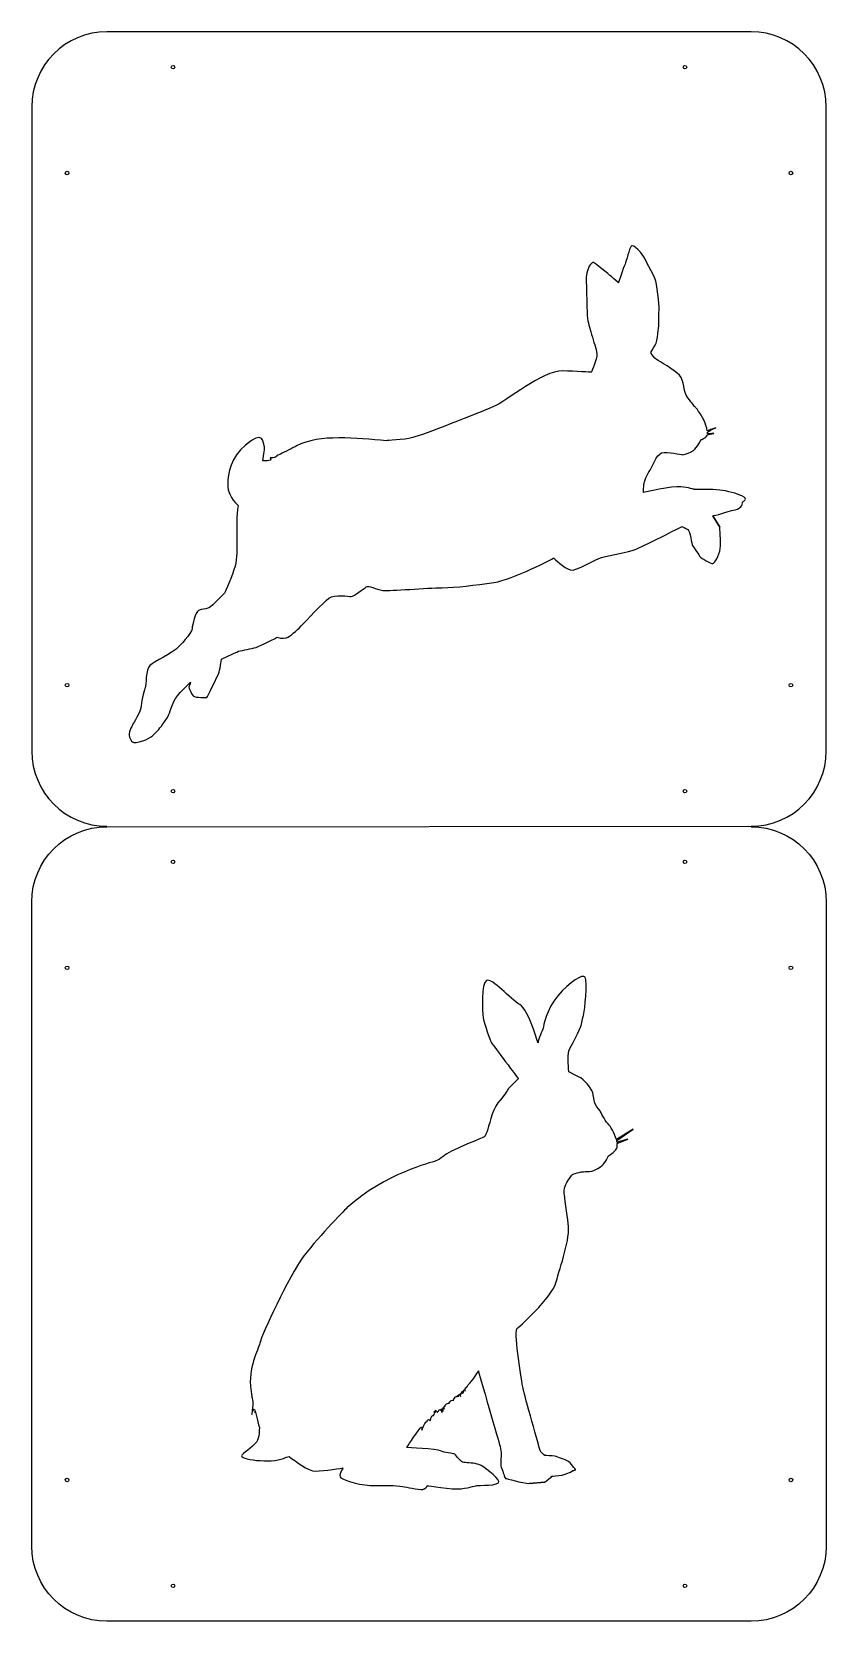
# Model space of a CAD drawing. Extents: x 0 to 127, y 0 to 254.
import ezdxf

# ---------------------------------------------------------------- set-up
doc = ezdxf.new("R2010")
doc.units = 0
doc.layers.get('0').update_dxf_attribs({"linetype": 'CONTINUOUS'})

msp = doc.modelspace()

# ---------------------------------------------------------------- linework, layer by layer
at = {"color": 7}
for points in [[(114.976281, 254.000006), (12.023712, 254.000006)], [(0, 241.98089), (0, 139.067659)], [(127, 139.067659), (127, 241.98089)], [(12.023712, 126.953922), (114.976281, 127.048545)], [(0, 12.01915), (0, 114.932325)], [(127, 114.932325), (127, 12.01915)], [(114.976281, 0.000006), (12.023712, 0.000006)]]:
    msp.add_lwpolyline(points, dxfattribs=at)
for points in [[(22.86, 248.355561), (22.86, 248.355561)], [(104.704444, 248.355561), (104.704444, 248.355561)], [(5.926667, 231.422228), (5.926667, 231.422228)], [(121.637778, 231.422228), (121.637778, 231.422228)], [(95.996196, 219.805039), (95.996196, 219.805039)], [(109.980695, 174.837957), (108.894648, 176.662937)], [(5.926667, 149.577781), (5.926667, 149.577781)], [(121.637778, 149.577781), (121.637778, 149.577781)], [(22.86, 132.64445), (22.86, 132.64445)], [(104.704444, 132.64445), (104.704444, 132.64445)], [(22.86, 121.355561), (22.86, 121.355561)], [(104.704444, 121.355561), (104.704444, 121.355561)], [(5.926667, 104.422228), (5.926667, 104.422228)], [(121.637778, 104.422228), (121.637778, 104.422228)], [(93.501369, 76.825634), (96.130077, 78.63715), (93.45635, 76.989935)], [(93.588043, 76.3625), (95.28459, 77.022227), (93.563219, 76.538055), (93.563219, 76.538055)], [(86.102786, 23.838214), (86.517114, 24.074988), (86.931442, 24.193322)], [(5.926667, 22.577782), (5.926667, 22.577782)], [(79.5621, 22.032799), (81.959398, 22.195627)], [(121.637778, 22.577781), (121.637778, 22.577781)], [(22.86, 5.64445), (22.86, 5.64445)], [(104.704444, 5.64445), (104.704444, 5.64445)]]:
    msp.add_lwpolyline(points, close=True, dxfattribs=at)
for points in [[(12.023712, 254.000006), (5.361991, 254.000006), (0, 248.640087), (0, 241.98089)], [(127, 241.98089), (127, 248.640087), (121.638006, 254.000006), (114.976281, 254.000006)], [(22.295556, 248.355561), (22.295556, 248.51143), (22.421912, 248.637786), (22.577778, 248.637786)], [(22.577778, 248.073333), (22.421912, 248.073333), (22.295556, 248.19969), (22.295556, 248.355561)], [(22.577778, 248.637786), (22.733643, 248.637786), (22.86, 248.51143), (22.86, 248.355561)], [(22.86, 248.355561), (22.86, 248.19969), (22.733643, 248.073333), (22.577778, 248.073333)], [(104.14, 248.355561), (104.14, 248.51143), (104.266357, 248.637786), (104.422222, 248.637786)], [(104.422222, 248.073333), (104.266357, 248.073333), (104.14, 248.19969), (104.14, 248.355561)], [(104.422222, 248.637786), (104.578088, 248.637786), (104.704444, 248.51143), (104.704444, 248.355561)], [(104.704444, 248.355561), (104.704444, 248.19969), (104.578088, 248.073333), (104.422222, 248.073333)], [(5.362222, 231.422228), (5.362222, 231.578096), (5.488577, 231.704453), (5.644444, 231.704453)], [(5.644444, 231.14), (5.488577, 231.14), (5.362222, 231.266357), (5.362222, 231.422228)], [(5.644444, 231.704453), (5.800311, 231.704453), (5.926667, 231.578096), (5.926667, 231.422228)], [(5.926667, 231.422228), (5.926667, 231.266357), (5.800311, 231.14), (5.644444, 231.14)], [(121.073333, 231.422228), (121.073333, 231.578096), (121.19969, 231.704453), (121.355556, 231.704453)], [(121.355556, 231.14), (121.19969, 231.14), (121.073333, 231.266357), (121.073333, 231.422228)], [(121.355556, 231.704453), (121.511421, 231.704453), (121.637778, 231.578096), (121.637778, 231.422228)], [(121.637778, 231.422228), (121.637778, 231.266357), (121.511421, 231.14), (121.355556, 231.14)], [(95.814749, 219.71826), (95.534218, 219.437834), (95.055621, 217.287513), (94.833889, 216.844048)], [(95.996196, 219.805039), (95.928813, 219.799359), (95.867332, 219.770864), (95.814749, 219.71826)], [(97.287366, 218.80577), (96.717573, 219.432469), (96.288171, 219.829316), (95.996196, 219.805039)], [(99.672452, 214.458952), (99.462079, 214.879697), (97.988527, 218.034335), (97.287366, 218.80577)], [(89.082836, 216.562675), (89.082836, 216.562675), (88.732145, 215.44076), (88.662091, 215.090069)], [(89.784953, 217.122792), (89.574581, 217.192846), (89.363262, 216.843207), (89.082836, 216.562675)], [(92.659165, 214.879697), (92.23842, 215.230388), (89.995325, 217.052633), (89.784953, 217.122792)], [(94.833889, 216.844048), (94.553462, 216.283091), (93.782027, 213.898836), (93.782027, 213.898836)], [(88.662091, 215.090069), (88.591932, 214.739484), (88.733933, 209.831603), (88.804092, 208.639528)], [(93.782027, 213.898836), (93.782027, 213.898836), (93.079909, 214.529111), (92.659165, 214.879697)], [(100.303569, 209.69139), (100.373738, 210.112134), (99.882824, 214.038208), (99.672452, 214.458952)], [(88.804092, 208.639528), (88.874251, 207.447454), (89.223049, 206.815495), (89.50358, 205.623315)], [(100.232579, 207.166922), (100.232579, 207.377294), (100.23363, 209.270645), (100.303569, 209.69139)], [(99.672452, 203.940337), (100.023142, 204.571454), (100.232568, 206.95655), (100.232579, 207.166922)], [(89.50358, 205.623315), (89.784006, 204.431241), (90.27491, 203.45038), (90.345069, 202.538731)], [(99.041335, 202.607102), (98.901132, 202.887529), (99.321866, 203.30922), (99.672452, 203.940337)], [(90.345069, 202.538731), (90.415123, 201.627083), (89.435209, 199.593519), (89.435209, 199.593519)], [(99.882824, 201.626241), (99.532249, 201.836614), (99.181653, 202.326571), (99.041335, 202.607102)], [(103.564339, 199.101774), (102.757982, 199.943263), (100.233515, 201.415869), (99.882824, 201.626241)], [(84.875389, 199.803891), (81.649645, 199.87405), (75.899434, 194.964487), (73.725657, 194.052838)], [(89.435209, 199.593519), (89.435209, 199.593519), (86.90969, 199.759713), (84.875389, 199.803891)], [(104.860769, 195.525444), (104.054297, 196.507252), (104.370812, 198.260284), (103.564339, 199.101774)], [(73.725657, 194.052838), (71.551775, 193.141295), (62.365552, 189.49386), (60.892946, 189.143274)], [(106.123003, 193.981837), (105.912631, 194.122051), (105.667126, 194.543742), (104.860769, 195.525444)], [(107.527228, 191.738743), (107.316856, 192.229647), (106.333365, 193.841519), (106.123003, 193.981837)], [(107.990047, 190.245099), (107.895064, 190.789438), (107.657974, 191.433808), (107.527228, 191.738743)], [(109.352218, 190.731585), (108.657769, 190.500491), (108.235446, 190.345131), (107.990047, 190.245099)], [(108.018973, 190.042616), (108.172229, 190.152115), (108.529126, 190.363434), (109.352218, 190.731585)], [(37.168208, 187.815299), (36.919654, 188.531932), (37.055028, 190.359963), (34.159884, 187.944152)], [(56.6855, 188.654159), (51.846936, 189.004744), (46.028354, 189.776179), (42.311811, 187.812669)], [(60.892946, 189.143274), (59.42034, 188.792584), (56.6855, 188.654159), (56.6855, 188.654159)], [(105.773249, 187.076366), (106.369339, 187.56727), (107.001297, 188.827716), (107.001297, 188.827716)], [(107.001297, 188.827716), (107.001297, 188.827716), (107.667441, 189.038088), (107.947972, 189.458833)], [(107.947972, 189.458833), (107.977635, 189.503327), (107.997515, 189.560863), (108.011084, 189.624501)], [(108.011084, 189.624501), (108.245649, 189.675411), (108.57078, 189.734946), (109.023501, 189.800688)], [(108.026862, 189.745465), (108.033594, 189.83561), (108.030333, 189.93459), (108.018973, 190.042616)], [(109.023501, 189.800688), (108.603703, 189.781859), (108.278257, 189.763767), (108.026862, 189.745465)], [(34.159884, 187.944152), (31.804346, 185.978538), (31.34647, 183.470269), (31.330377, 181.719761)], [(36.936799, 185.448611), (37.113733, 186.447017), (37.293885, 187.452754), (37.168208, 187.815299)], [(38.104365, 185.919319), (38.416968, 185.560308), (38.229253, 185.397648), (36.936799, 185.448611)], [(39.150968, 186.205951), (39.015067, 185.999996), (38.821735, 185.855786), (38.104365, 185.919319)], [(39.761047, 186.524139), (39.015151, 186.214892), (39.181777, 186.226883), (39.20882, 186.224359)], [(39.20882, 186.224359), (39.204507, 186.222044), (39.19056, 186.216996), (39.150968, 186.205951)], [(42.311811, 187.812669), (41.835318, 187.560959), (40.36734, 186.775429), (39.761047, 186.524139)], [(98.830962, 183.954967), (99.251707, 184.586084), (99.813612, 186.409381), (100.690128, 186.689807)], [(100.690128, 186.689807), (101.613767, 186.98538), (103.809844, 186.408434), (104.09027, 186.408434)], [(104.09027, 186.408434), (104.370802, 186.408434), (105.502605, 186.853477), (105.773249, 187.076366)], [(97.850102, 181.711872), (97.850102, 181.992404), (98.410218, 183.32385), (98.830962, 183.954967)], [(31.330377, 181.719761), (31.318985, 180.48395), (31.77624, 179.455882), (32.989688, 178.290693)], [(97.779101, 180.378638), (97.779101, 180.378638), (97.850102, 181.431341), (97.850102, 181.711872)], [(103.740526, 181.291128), (102.478292, 181.431341), (97.779101, 180.378638), (97.779101, 180.378638)], [(105.91262, 180.870383), (105.91262, 180.870383), (105.00276, 181.150915), (103.740526, 181.291128)], [(109.980695, 180.765197), (108.806186, 180.887949), (105.91262, 180.870383), (105.91262, 180.870383)], [(113.522839, 179.818522), (112.759187, 180.182676), (111.155309, 180.642445), (109.980695, 180.765197)], [(32.989688, 178.290693), (32.456311, 175.035129), (33.157334, 171.177858), (32.487425, 168.5899)], [(111.874046, 177.504426), (113.521997, 177.644639), (113.557024, 178.503695), (113.66221, 178.871846)], [(113.66221, 178.871846), (113.699867, 179.003434), (114.66232, 179.275025), (113.522839, 179.818522)], [(108.894648, 176.662937), (108.894648, 176.662937), (109.665136, 176.802309), (110.296253, 177.012681)], [(110.296253, 177.012681), (110.92737, 177.223053), (111.874046, 177.504426), (111.874046, 177.504426)], [(96.445866, 171.261628), (97.497728, 171.682373), (103.950899, 174.943143), (103.950899, 174.943143)], [(103.950899, 174.943143), (103.950899, 174.943143), (104.510068, 174.698586), (104.860759, 174.488213)], [(104.860759, 174.488213), (105.211344, 174.277841), (105.562876, 171.963746), (105.562876, 171.963746)], [(110.051696, 171.403629), (110.191909, 172.52565), (109.980695, 174.837957), (109.980695, 174.837957)], [(91.09978, 169.999394), (92.64244, 170.420139), (95.394005, 170.840883), (96.445866, 171.261628)], [(105.562876, 171.963746), (105.562876, 171.963746), (106.473578, 170.630511), (106.75411, 170.209766)], [(106.75411, 170.209766), (107.034536, 169.789022), (108.577301, 169.018533), (108.857833, 169.018533)], [(108.857833, 169.018533), (109.138259, 169.018533), (109.911482, 170.281609), (110.051696, 171.403629)], [(32.487425, 168.5899), (32.129055, 167.205229), (30.880706, 164.390342), (30.880706, 164.390342)], [(73.867658, 166.00232), (76.935623, 166.423065), (83.439598, 169.894208), (83.439598, 169.894208)], [(83.439598, 169.894208), (83.439598, 169.894208), (85.121946, 168.26498), (86.077141, 167.992968)], [(86.077141, 167.992968), (87.032337, 167.720957), (90.127439, 169.73422), (91.09978, 169.999394)], [(51.076448, 163.759225), (51.497193, 163.759225), (53.110959, 165.022301), (53.461544, 165.302832)], [(53.461544, 165.302832), (53.812129, 165.583364), (55.003468, 164.880299), (56.125383, 164.740086)], [(56.125383, 164.740086), (57.247404, 164.599768), (63.278042, 165.160831), (65.592137, 165.160831)], [(65.592137, 165.160831), (67.906233, 165.160831), (70.799694, 165.581576), (73.867658, 166.00232)], [(30.880706, 164.390342), (30.880706, 164.390342), (28.916355, 162.217407), (28.285238, 161.936875)], [(43.0823, 159.060034), (43.853735, 159.831364), (46.518416, 162.776576), (47.500119, 163.477852)], [(47.500119, 163.477852), (48.481926, 164.179023), (50.655703, 163.759225), (51.076448, 163.759225)], [(26.67326, 161.516131), (26.112302, 161.235599), (25.691557, 159.272194), (25.621398, 158.570918)], [(28.285238, 161.936875), (27.654121, 161.656344), (27.234323, 161.796662), (26.67326, 161.516131)], [(25.621398, 158.570918), (25.551344, 157.869642), (23.657994, 155.835237), (23.096931, 155.344333)], [(40.697204, 157.166683), (41.258162, 157.377055), (42.31097, 158.288599), (43.0823, 159.060034)], [(23.096931, 155.344333), (22.535973, 154.853534), (19.55668, 153.320657), (18.889484, 152.748865)], [(30.32059, 153.732355), (30.32059, 153.732355), (32.424313, 154.784217), (33.05543, 154.994589)], [(33.05543, 154.994589), (33.686547, 155.204961), (35.157365, 155.415334), (35.858641, 155.625706)], [(35.858641, 155.625706), (36.559812, 155.836078), (39.224598, 157.237684), (39.224598, 157.237684)], [(39.224598, 157.237684), (39.224598, 157.237684), (40.136141, 156.956311), (40.697204, 157.166683)], [(18.889484, 152.748865), (18.153181, 152.117748), (18.329368, 149.629254), (18.118996, 149.13835)], [(29.899845, 151.486631), (30.040058, 151.837216), (30.32059, 153.732355), (30.32059, 153.732355)], [(5.362222, 149.577781), (5.362222, 149.733652), (5.488576, 149.860008), (5.644444, 149.860008)], [(5.644444, 149.860008), (5.80031, 149.860008), (5.926667, 149.733652), (5.926667, 149.577781)], [(22.747187, 147.068812), (23.097772, 147.910301), (25.411026, 150.085025), (25.411026, 150.085025)], [(25.411026, 150.085025), (25.411026, 150.085025), (25.199707, 149.524909), (25.129653, 149.314537)], [(28.006494, 147.631558), (28.006494, 147.631558), (29.759632, 151.13594), (29.899845, 151.486631)], [(121.073333, 149.577781), (121.073333, 149.733652), (121.199687, 149.860008), (121.355556, 149.860008)], [(121.355556, 149.860008), (121.511421, 149.860008), (121.637778, 149.733652), (121.637778, 149.577781)], [(5.644444, 149.295556), (5.488576, 149.295556), (5.362222, 149.421912), (5.362222, 149.577781)], [(5.926667, 149.577781), (5.926667, 149.421912), (5.80031, 149.295556), (5.644444, 149.295556)], [(18.118996, 149.13835), (18.118996, 149.13835), (17.522906, 147.244999), (17.487879, 146.298324)], [(25.129653, 149.314537), (25.059494, 149.104164), (25.551344, 148.122462), (25.831771, 147.84193)], [(25.831771, 147.84193), (26.112302, 147.561399), (28.006494, 147.631558), (28.006494, 147.631558)], [(121.355556, 149.295556), (121.199687, 149.295556), (121.073333, 149.421912), (121.073333, 149.577781)], [(121.637778, 149.577781), (121.637778, 149.421912), (121.511421, 149.295556), (121.355556, 149.295556)], [(17.487879, 146.298324), (17.452852, 145.351648), (16.154644, 143.353111), (16.154644, 143.353111)], [(21.695325, 144.404973), (21.835538, 144.615345), (22.396601, 146.227323), (22.747187, 147.068812)], [(16.154644, 143.353111), (16.014431, 143.002526), (15.348287, 141.914691), (15.628714, 141.283574)], [(17.766622, 140.689272), (19.050524, 141.117274), (19.766106, 141.914691), (20.151718, 142.335435)], [(20.151718, 142.335435), (20.4069, 142.613758), (21.555112, 144.1946), (21.695325, 144.404973)], [(15.628714, 141.283574), (15.909245, 140.652457), (15.873271, 140.058155), (17.766622, 140.689272)], [(0, 139.067659), (0, 132.40849), (5.361991, 127.048545), (12.023712, 127.048545)], [(114.976281, 127.048545), (121.637998, 127.048545), (127, 132.40849), (127, 139.067659)], [(22.295556, 132.64445), (22.295556, 132.800319), (22.421911, 132.926675), (22.577777, 132.926675)], [(22.577777, 132.362222), (22.421911, 132.362222), (22.295556, 132.488579), (22.295556, 132.64445)], [(22.577777, 132.926675), (22.733645, 132.926675), (22.86, 132.800319), (22.86, 132.64445)], [(22.86, 132.64445), (22.86, 132.488579), (22.733645, 132.362222), (22.577777, 132.362222)], [(104.14, 132.64445), (104.14, 132.800319), (104.266357, 132.926675), (104.422222, 132.926675)], [(104.422222, 132.362222), (104.266357, 132.362222), (104.14, 132.488579), (104.14, 132.64445)], [(104.422222, 132.926675), (104.578088, 132.926675), (104.704444, 132.800319), (104.704444, 132.64445)], [(104.704444, 132.64445), (104.704444, 132.488579), (104.578088, 132.362222), (104.422222, 132.362222)], [(0, 114.932325), (0, 121.591493), (5.361991, 126.953922), (12.023712, 126.953922)], [(114.976281, 126.953922), (121.637998, 126.953922), (127, 121.591493), (127, 114.932325)], [(22.295556, 121.355561), (22.295556, 121.51143), (22.421911, 121.637786), (22.577777, 121.637786)], [(22.577777, 121.073333), (22.421911, 121.073333), (22.295556, 121.19969), (22.295556, 121.355561)], [(22.577777, 121.637786), (22.733645, 121.637786), (22.86, 121.51143), (22.86, 121.355561)], [(22.86, 121.355561), (22.86, 121.19969), (22.733645, 121.073333), (22.577777, 121.073333)], [(104.14, 121.355561), (104.14, 121.51143), (104.266357, 121.637786), (104.422222, 121.637786)], [(104.422222, 121.073333), (104.266357, 121.073333), (104.14, 121.19969), (104.14, 121.355561)], [(104.422222, 121.637786), (104.578088, 121.637786), (104.704444, 121.51143), (104.704444, 121.355561)], [(104.704444, 121.355561), (104.704444, 121.19969), (104.578088, 121.073333), (104.422222, 121.073333)], [(5.362222, 104.422228), (5.362222, 104.578096), (5.488577, 104.704453), (5.644444, 104.704453)], [(5.644444, 104.14), (5.488577, 104.14), (5.362222, 104.266357), (5.362222, 104.422228)], [(5.644444, 104.704453), (5.800311, 104.704453), (5.926667, 104.578096), (5.926667, 104.422228)], [(5.926667, 104.422228), (5.926667, 104.266357), (5.800311, 104.14), (5.644444, 104.14)], [(121.073333, 104.422228), (121.073333, 104.578096), (121.19969, 104.704453), (121.355556, 104.704453)], [(121.355556, 104.14), (121.19969, 104.14), (121.073333, 104.266357), (121.073333, 104.422228)], [(121.355556, 104.704453), (121.511421, 104.704453), (121.637778, 104.578096), (121.637778, 104.422228)], [(121.637778, 104.422228), (121.637778, 104.266357), (121.511421, 104.14), (121.355556, 104.14)], [(72.717426, 102.405014), (71.82955, 101.961023), (72.007104, 97.477569), (72.184659, 96.412138)], [(78.00829, 98.552887), (76.498974, 99.396374), (73.605198, 102.8489), (72.717426, 102.405014)], [(88.440863, 102.94788), (88.14487, 103.450985), (85.999177, 102.193169), (84.090259, 99.929037)], [(88.263309, 97.132348), (88.352086, 97.443067), (88.904314, 102.15993), (88.440863, 102.94788)], [(84.090259, 99.929037), (82.18134, 97.66501), (81.826232, 95.090158), (81.73735, 94.779438)], [(80.938356, 92.470918), (80.938356, 91.982644), (79.517711, 97.709399), (78.00829, 98.552887)], [(87.819318, 95.223324), (87.952484, 95.756092), (88.174532, 96.821522), (88.263309, 97.132348)], [(72.184659, 96.412138), (72.362213, 95.346707), (73.250089, 92.816454), (73.516421, 92.416852)], [(81.73735, 94.779438), (81.648573, 94.468613), (80.938356, 92.959297), (80.938356, 92.470918)], [(85.866011, 91.139156), (86.176731, 91.849373), (87.686153, 94.690661), (87.819318, 95.223324)], [(73.516421, 92.416852), (73.782752, 92.017355), (77.778038, 86.690413), (77.778038, 86.690413)], [(85.866011, 87.809593), (85.866011, 87.809593), (85.555292, 90.428834), (85.866011, 91.139156)], [(77.778038, 86.690413), (77.778038, 86.690413), (76.054983, 85.101576), (75.83304, 84.524419)], [(87.419821, 87.010494), (86.398674, 87.409991), (85.866011, 87.809593), (85.866011, 87.809593)], [(89.535851, 84.805582), (89.313908, 85.116407), (88.440863, 86.610997), (87.419821, 87.010494)], [(75.83304, 84.524419), (75.611098, 83.947368), (74.234842, 82.926221), (73.613297, 81.017303)], [(89.950285, 82.926221), (89.884123, 83.199179), (89.757899, 84.494862), (89.535851, 84.805582)], [(90.793667, 81.638848), (90.571725, 81.949673), (90.068619, 82.437947), (89.950285, 82.926221)], [(92.125534, 79.507986), (91.499887, 80.159299), (91.015715, 81.328128), (90.793667, 81.638848)], [(73.613297, 81.017303), (72.991857, 79.108489), (72.717426, 77.693736), (72.317824, 77.427404)], [(93.45635, 76.989935), (93.159514, 78.00719), (92.48748, 79.13121), (92.125534, 79.507986)], [(72.317824, 77.427404), (71.918327, 77.160968), (68.108485, 75.645761), (67.087443, 75.112993)], [(93.563219, 76.538055), (93.546915, 76.631987), (93.526088, 76.728127), (93.501369, 76.825634)], [(93.50179, 75.57171), (93.602032, 75.784712), (93.622439, 76.058406), (93.588043, 76.3625)], [(67.087443, 75.112993), (66.066401, 74.580225), (65.356079, 73.870009), (64.601368, 73.559183)], [(91.104492, 72.760084), (91.725932, 73.263295), (92.140366, 74.328725), (92.140366, 74.328725)], [(92.140366, 74.328725), (92.140366, 74.328725), (93.220417, 74.973832), (93.50179, 75.57171)], [(64.601368, 73.559183), (63.846657, 73.248464), (56.521704, 71.605877), (50.43984, 66.101064)], [(85.10257, 68.371507), (84.91029, 69.33333), (86.058397, 71.102771), (86.457894, 71.369102)], [(86.457894, 71.369102), (86.857496, 71.635539), (88.056092, 71.90187), (88.825529, 71.842651)], [(88.825529, 71.842651), (89.6849, 71.776488), (90.841632, 72.547398), (91.104492, 72.760084)], [(50.43984, 66.101064), (50.43984, 66.101064), (46.044847, 61.75046), (43.514384, 58.376509)], [(85.768504, 63.577228), (85.545194, 64.916879), (85.168943, 68.039961), (85.10257, 68.371507)], [(83.849803, 54.216817), (84.436742, 56.652087), (86.168001, 61.180035), (85.768504, 63.577228)], [(43.514384, 58.376509), (40.98392, 55.002663), (36.766482, 45.724297), (36.455762, 44.436924)], [(77.520016, 46.715782), (77.520016, 46.715782), (83.262759, 51.781547), (83.849803, 54.216817)], [(78.541058, 37.200642), (78.31901, 38.266178), (77.128723, 45.73166), (77.520016, 46.715782)], [(36.455762, 44.436924), (36.214044, 43.435551), (34.50803, 40.428805), (35.018288, 36.974702)], [(70.030972, 38.059487), (70.738349, 38.766969), (71.393659, 39.997542), (71.393659, 39.997542)], [(71.393659, 39.997542), (71.393659, 39.997542), (74.723221, 28.469981), (74.945164, 27.626493)], [(35.018288, 36.974702), (35.054787, 36.728041), (35.09602, 36.474437), (35.142407, 36.213996)], [(35.142407, 36.213996), (35.1889, 35.953134), (35.240546, 35.685541), (35.162182, 35.876874)], [(35.162182, 35.876874), (35.355094, 35.136259), (35.417995, 34.854465), (35.182694, 33.043475)], [(67.410154, 35.276577), (67.507767, 35.593187), (67.624944, 35.772319), (67.754218, 35.863936)], [(67.754218, 35.863936), (67.818907, 35.909798), (67.886647, 35.933675), (67.945025, 35.884658)], [(67.945025, 35.884658), (68.037484, 36.093979), (68.123211, 36.210735), (68.15098, 35.857415)], [(68.15098, 35.857415), (68.30087, 36.37167), (68.392698, 36.415743), (68.519342, 35.920632)], [(68.519342, 35.920632), (68.568043, 36.576152), (68.651456, 36.692488), (68.764426, 36.357996)], [(68.764426, 36.357996), (68.818596, 36.882349), (68.902219, 36.955769), (68.965121, 36.451086)], [(68.965121, 36.451086), (69.065258, 37.109551), (69.144674, 37.189808), (69.277313, 36.780213)], [(69.277313, 36.780213), (69.300454, 37.34359), (69.376925, 37.417115), (69.510827, 37.358527)], [(69.510827, 37.358527), (69.660086, 37.691336), (69.854049, 37.882564), (70.030972, 38.059487)], [(81.249076, 27.300942), (81.204687, 27.567273), (78.763001, 36.135317), (78.541058, 37.200642)], [(35.182694, 33.043475), (35.555789, 34.276677), (35.630787, 33.980578), (35.718091, 33.292556)], [(35.718091, 33.292556), (35.712201, 33.677116), (35.720405, 33.634411), (35.743651, 33.295606)], [(35.743651, 33.295606), (35.751435, 33.480103), (35.774261, 33.3685), (35.804344, 33.212614)], [(35.804344, 33.212614), (35.832744, 33.093333), (35.868402, 32.929663), (35.909425, 32.748217)], [(64.130239, 32.917357), (64.330408, 32.886327), (64.395413, 33.037584), (64.363437, 33.547422)], [(64.363437, 33.547422), (64.530367, 33.25816), (64.600211, 33.327583), (64.54583, 33.744435)], [(64.54583, 33.744435), (64.745894, 33.394902), (64.821628, 33.392903), (64.854761, 33.423618)], [(64.854761, 33.423618), (64.963629, 33.508293), (65.029791, 33.625785), (65.131717, 33.755059)], [(65.131717, 33.755059), (65.167795, 33.811334), (65.239638, 33.879389), (65.336304, 33.667755)], [(65.336304, 33.667755), (65.38795, 33.977844), (65.464315, 34.008137), (65.539523, 33.374811)], [(65.539523, 33.374811), (65.590328, 34.119529), (65.640397, 34.185902), (65.737799, 33.503033)], [(65.737799, 33.503033), (65.745162, 34.267105), (65.799754, 34.282042), (65.951011, 33.875077)], [(65.951011, 33.875077), (65.903783, 34.360195), (65.953115, 34.423307), (66.075973, 34.342103)], [(66.075973, 34.342103), (66.053989, 34.526179), (66.10574, 34.565834), (66.159385, 34.604017)], [(66.159385, 34.604017), (66.260259, 34.685431), (66.362815, 34.765898), (66.457272, 34.813968)], [(66.457272, 34.813968), (66.55173, 34.862038), (66.638087, 34.877816), (66.708878, 34.828063)], [(66.708878, 34.828063), (66.969634, 35.255119), (67.16791, 35.420577), (67.410154, 35.276577)], [(35.909425, 32.748217), (36.02839, 32.223233), (36.193427, 31.550147), (36.382026, 30.930601)], [(36.382026, 30.930601), (36.380974, 30.343241), (36.331958, 29.506275), (36.094342, 28.951839)], [(59.932575, 27.753242), (59.932575, 27.753242), (61.20943, 29.769345), (62.114452, 30.861704)], [(62.114452, 30.861704), (62.265289, 31.043781), (62.42696, 31.233221), (62.357432, 30.510697)], [(62.357432, 30.510697), (62.770813, 31.621779), (62.952996, 31.820791), (63.206915, 31.971628)], [(63.206915, 31.971628), (63.230161, 32.111631), (63.317466, 32.201565), (63.406138, 32.225547)], [(63.406138, 32.225547), (63.494915, 32.249425), (63.58527, 32.207455), (63.676676, 32.033057)], [(63.676676, 32.033057), (63.739367, 32.269726), (63.802584, 32.447595), (63.86233, 32.575397)], [(63.86233, 32.575397), (63.930911, 32.694046), (63.996127, 32.762733), (64.013903, 32.877491)], [(64.013903, 32.877491), (64.129292, 32.799233), (64.197348, 32.767151), (64.130239, 32.917357)], [(36.094342, 28.951839), (35.694845, 28.019574), (34.229917, 27.22058), (33.564089, 26.554646)], [(33.564089, 26.554646), (32.898155, 25.888818), (38.337647, 25.142206), (40.222793, 26.021983)], [(40.222793, 26.021983), (40.536459, 26.168403), (40.843602, 26.268645), (41.138544, 26.333966)], [(41.138544, 26.333966), (42.072492, 25.622066), (44.208402, 23.93509), (45.334525, 23.971379)], [(65.3484, 27.22058), (64.771244, 27.575688), (59.932575, 27.753242), (59.932575, 27.753242)], [(67.612427, 26.687812), (67.301602, 26.90986), (65.925556, 26.865366), (65.3484, 27.22058)], [(69.085138, 25.34753), (68.552475, 25.34753), (67.923147, 26.465869), (67.612427, 26.687812)], [(74.945164, 27.626493), (75.167107, 26.783005), (74.826724, 25.040912), (75.033941, 24.60765)], [(82.003786, 26.501843), (81.826232, 26.59062), (81.293464, 27.034611), (81.249076, 27.300942)], [(83.601879, 26.368677), (83.113605, 26.457454), (82.18134, 26.413066), (82.003786, 26.501843)], [(85.688457, 25.584304), (85.288855, 25.761858), (84.090259, 26.2799), (83.601879, 26.368677)], [(86.931442, 24.193322), (86.931442, 24.193322), (86.087954, 25.40675), (85.688457, 25.584304)], [(5.362222, 22.577782), (5.362222, 22.733651), (5.488577, 22.860008), (5.644444, 22.860008)], [(5.644444, 22.860008), (5.800311, 22.860008), (5.926667, 22.733651), (5.926667, 22.577782)], [(45.334525, 23.971379), (46.710675, 24.015768), (49.773907, 24.504042), (49.773907, 24.504042)], [(49.773907, 24.504042), (49.773907, 24.504042), (48.930419, 23.261057), (49.418693, 22.905949)], [(49.418693, 22.905949), (49.907072, 22.55084), (52.792644, 21.574082), (54.92361, 21.662859)], [(71.482436, 25.03681), (70.772114, 25.258753), (69.617906, 25.34753), (69.085138, 25.34753)], [(74.678833, 22.328792), (74.412396, 23.039114), (72.192758, 24.814867), (71.482436, 25.03681)], [(75.033941, 24.60765), (75.522215, 23.586608), (75.38905, 23.2315), (75.744263, 22.831898)], [(81.959398, 22.195627), (82.225729, 22.373181), (83.157994, 23.17228), (83.157994, 23.17228)], [(83.157994, 23.17228), (83.157994, 23.17228), (84.179036, 23.275889), (84.800581, 23.364666)], [(84.800581, 23.364666), (85.422126, 23.453443), (86.102786, 23.838214), (86.102786, 23.838214)], [(121.073333, 22.577781), (121.073333, 22.733652), (121.199687, 22.860008), (121.355556, 22.860008)], [(121.355556, 22.860008), (121.511421, 22.860008), (121.637778, 22.733652), (121.637778, 22.577781)], [(5.644444, 22.295555), (5.488577, 22.295555), (5.362222, 22.421912), (5.362222, 22.577782)], [(5.926667, 22.577782), (5.926667, 22.421912), (5.800311, 22.295555), (5.644444, 22.295555)], [(54.92361, 21.662859), (57.054472, 21.751636), (58.785836, 21.662859), (59.584935, 21.485305)], [(59.584935, 21.485305), (60.384034, 21.30775), (62.337341, 20.908148), (62.736838, 21.130196)], [(62.736838, 21.130196), (63.13644, 21.352139), (63.269606, 21.662859), (63.269606, 21.662859)], [(63.269606, 21.662859), (63.269606, 21.662859), (67.17622, 20.99703), (68.641253, 21.174585)], [(68.641253, 21.174585), (70.10618, 21.352139), (71.171716, 21.707353), (71.171716, 21.707353)], [(71.171716, 21.707353), (71.171716, 21.707353), (74.945164, 21.61847), (74.678833, 22.328792)], [(75.744263, 22.831898), (75.744263, 22.831898), (78.496669, 22.032799), (79.5621, 22.032799)], [(121.355556, 22.295556), (121.199687, 22.295556), (121.073333, 22.421912), (121.073333, 22.577781)], [(121.637778, 22.577781), (121.637778, 22.421912), (121.511421, 22.295556), (121.355556, 22.295556)], [(12.023712, 0.000006), (5.361991, 0.000006), (0, 5.359953), (0, 12.01915)], [(127, 12.01915), (127, 5.359953), (121.637998, 0.000006), (114.976281, 0.000006)], [(22.295556, 5.64445), (22.295556, 5.800319), (22.421911, 5.926675), (22.577777, 5.926675)], [(22.577777, 5.362222), (22.421911, 5.362222), (22.295556, 5.488579), (22.295556, 5.64445)], [(22.577777, 5.926675), (22.733645, 5.926675), (22.86, 5.800319), (22.86, 5.64445)], [(22.86, 5.64445), (22.86, 5.488579), (22.733645, 5.362222), (22.577777, 5.362222)], [(104.14, 5.64445), (104.14, 5.800319), (104.266357, 5.926675), (104.422222, 5.926675)], [(104.422222, 5.362222), (104.266357, 5.362222), (104.14, 5.488579), (104.14, 5.64445)], [(104.422222, 5.926675), (104.578088, 5.926675), (104.704444, 5.800319), (104.704444, 5.64445)], [(104.704444, 5.64445), (104.704444, 5.488579), (104.578088, 5.362222), (104.422222, 5.362222)]]:
    msp.add_open_spline(points, degree=3, dxfattribs=at)

doc.saveas('drawing.dxf')
